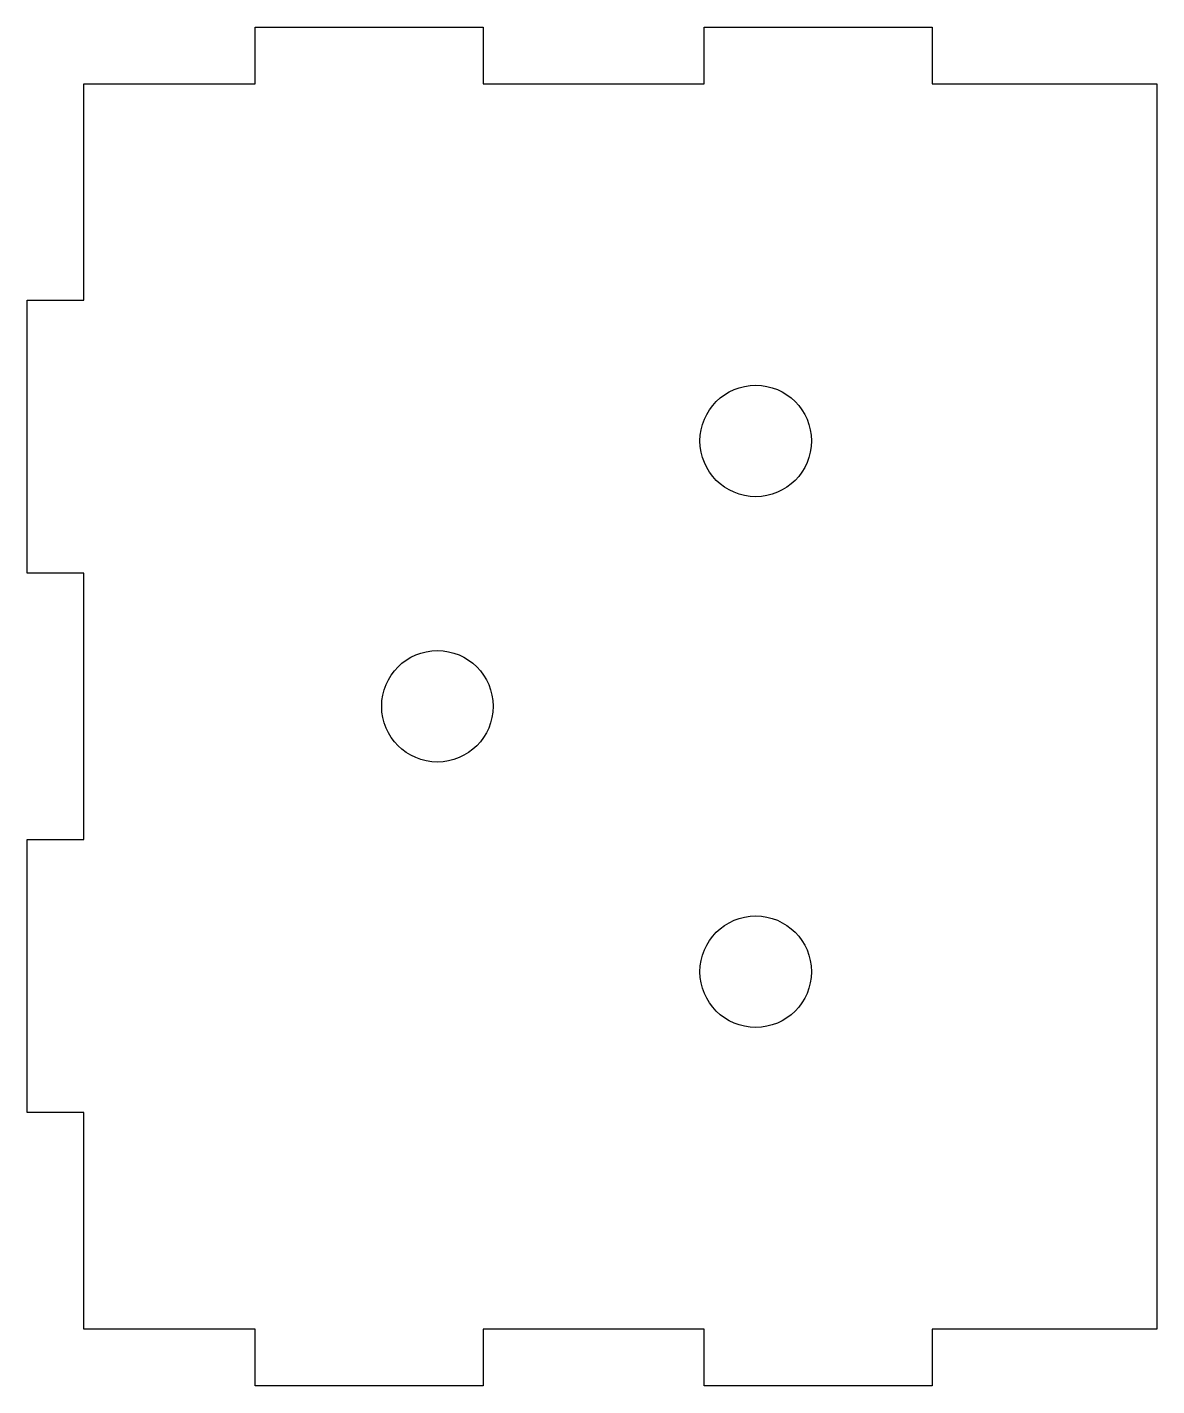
# Model space of a CAD drawing. Header units: millimetres. Extents: x -3.2 to 60.7, y 67 to 143.8.
import ezdxf

# ---------------------------------------------------------------- set-up
doc = ezdxf.new("R2010")
doc.units = ezdxf.units.MM
doc.layers.get('0').update_dxf_attribs({"linetype": 'CONTINUOUS'})

msp = doc.modelspace()

# ---------------------------------------------------------------- linework, layer by layer
msp.add_lwpolyline([(22.59545, 70.2227), (22.59545, 67.0227), (9.70495, 67.0227), (9.70495, 70.2227), (0.01055, 70.2227), (0.01055, 82.4782), (-3.18945, 82.4782), (-3.18945, 97.9087), (0.01055, 97.9087), (0.01055, 112.9582), (-3.18945, 112.9582), (-3.18945, 128.3887), (0.01055, 128.3887), (0.01055, 140.6231), (9.70495, 140.6231), (9.70495, 143.8231), (22.59545, 143.8231), (22.59545, 140.6231), (35.10495, 140.6231), (35.10495, 143.8231), (47.99545, 143.8231), (47.99545, 140.6231), (60.69545, 140.6231), (60.69545, 70.2227), (47.99545, 70.2227), (47.99545, 67.0227), (35.10495, 67.0227), (35.10495, 70.2227)], close=True)
for centre in [(38.01055, 120.43345), (20.01055, 105.43345), (38.01055, 90.43345)]:
    msp.add_circle(centre, 3.15)

doc.saveas('drawing.dxf')
